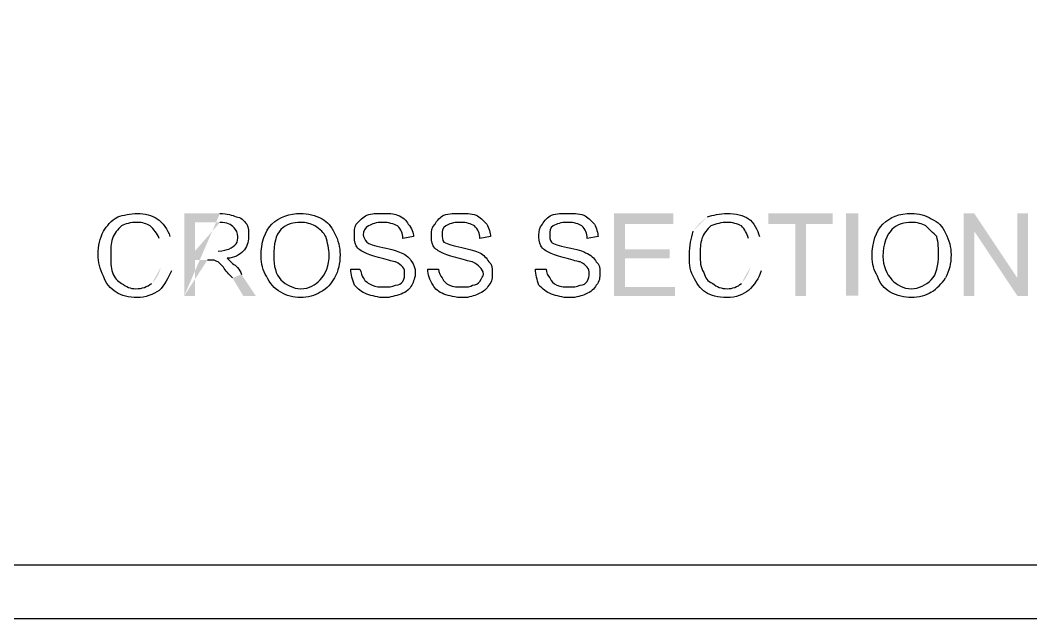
# Model space of a CAD drawing. Header units: feet. Extents: x -88.4 to -52.7, y -30 to -2.4.
# Drawn here: x -56.718 to -55.777, y -11.712 to -11.155 of the extents above; entities that cross this region are included whole.
import ezdxf

# ---------------------------------------------------------------- set-up
doc = ezdxf.new("R2010")
doc.units = ezdxf.units.FT
doc.header["$LTSCALE"] = 0.3
doc.header["$MEASUREMENT"] = 0
doc.layers.add('PDF_Geometry', color=7, linetype='Continuous')
doc.layers.add('PDF_Solid Fills', color=7, linetype='Continuous')

msp = doc.modelspace()

# ---------------------------------------------------------------- hatches: boundary and pattern name
at = {"layer": 'PDF_Solid Fills', "transparency": 33554559}
h = msp.add_hatch(color=256, dxfattribs=at)
h.paths.add_polyline_path([(-56.56494, -11.41155), (-56.56494, -11.33478), (-56.5316, -11.33478)], flags=0)
h.paths.add_polyline_path([(-56.5116, -11.39155), (-56.49827, -11.41155), (-56.50994, -11.41155), (-56.51994, -11.39489)], flags=0)
h.paths.add_polyline_path([(-56.54327, -11.37822), (-56.55494, -11.37822), (-56.55494, -11.41155), (-56.56494, -11.41155)], flags=0)
h.paths.add_polyline_path([(-56.55494, -11.36989), (-56.53327, -11.36989)], flags=0)
h.paths.add_polyline_path([(-56.5316, -11.34312), (-56.55494, -11.34312), (-56.55494, -11.36989)], flags=0)
for points in [[(-56.16462, -11.41155), (-56.16462, -11.33478), (-56.10962, -11.33478), (-56.10962, -11.34478), (-56.15462, -11.34478), (-56.15462, -11.36812), (-56.11296, -11.36812), (-56.11296, -11.37655), (-56.15462, -11.37655), (-56.15462, -11.40322), (-56.10796, -11.40322), (-56.10796, -11.41155)], [(-55.99608, -11.41155), (-55.99608, -11.34478), (-56.02108, -11.34478), (-56.02108, -11.33478), (-55.96108, -11.33478), (-55.96108, -11.34478), (-55.98608, -11.34478), (-55.98608, -11.41155)], [(-55.83931, -11.41155), (-55.83931, -11.33478), (-55.82931, -11.33478), (-55.78921, -11.39489), (-55.78921, -11.33478), (-55.77921, -11.33478), (-55.77921, -11.41155), (-55.78921, -11.41155), (-55.82931, -11.35145), (-55.82931, -11.41155)]]:
    msp.add_hatch(color=256, dxfattribs=at).paths.add_polyline_path(points)
h = msp.add_hatch(color=256, dxfattribs=at)
h.paths.add_polyline_path([(-56.03785, -11.38489), (-56.02775, -11.38822)], flags=0)
h.paths.add_polyline_path([(-56.07785, -11.33812, 0.09375), (-56.09119, -11.35145)], flags=0)
h.paths.add_polyline_path([(-56.02942, -11.35645), (-56.03952, -11.35812)], flags=0)
h.paths.add_polyline_path([(-56.04619, -11.39989, 0.13556), (-56.03785, -11.38489)], flags=0)
h = msp.add_hatch(color=256, dxfattribs=at)
h.paths.add_polyline_path([(-56.5866, -11.38489), (-56.5766, -11.38822)], flags=0)
h.paths.add_polyline_path([(-56.57827, -11.35645), (-56.58827, -11.35812)], flags=0)
h.paths.add_polyline_path([(-56.59494, -11.39989, 0.13556), (-56.5866, -11.38489)], flags=0)

# ---------------------------------------------------------------- linework, layer by layer
at = {"layer": 'PDF_Geometry', "lineweight": 25}
for points in [[(-54.98681, -2.69832), (-54.98681, -11.71207), (-67.9989, -11.71207), (-67.9989, -2.69832)], [(-57.93962, -9.75905), (-57.93962, -11.66197), (-55.03692, -11.66197), (-55.03692, -9.75905)]]:
    msp.add_lwpolyline(points, close=True, dxfattribs=at)
for points in [[(-56.3514, -11.35645), (-56.3614, -11.35812)], [(-56.27973, -11.35645), (-56.28973, -11.35812)], [(-56.17962, -11.35645), (-56.18962, -11.35812)], [(-56.40983, -11.38655), (-56.4015, -11.38655)], [(-56.33806, -11.38655), (-56.32806, -11.38655)], [(-56.23796, -11.38655), (-56.22796, -11.38655)]]:
    msp.add_lwpolyline(points, dxfattribs=at)
msp.add_lwpolyline([(-55.86931, -11.40822, 0.09375), (-55.85598, -11.39489)], format="xyb", dxfattribs=at)
for points in [[(-56.62671, -11.33812), (-56.62171, -11.33645), (-56.61504, -11.33478), (-56.60837, -11.33478)], [(-56.60837, -11.33478), (-56.60171, -11.33478), (-56.59494, -11.33645), (-56.58994, -11.33978)], [(-56.5316, -11.33478), (-56.52494, -11.33478), (-56.51994, -11.33645), (-56.5166, -11.33812)], [(-56.48317, -11.34478), (-56.4765, -11.33812), (-56.4665, -11.33478), (-56.4565, -11.33478)], [(-56.4565, -11.33478), (-56.44983, -11.33478), (-56.44317, -11.33645), (-56.4365, -11.33978)], [(-56.40483, -11.34478), (-56.4015, -11.34145), (-56.39817, -11.33812), (-56.39483, -11.33645)], [(-56.39483, -11.33645), (-56.38983, -11.33478), (-56.3865, -11.33478), (-56.37983, -11.33478)], [(-56.37983, -11.33478), (-56.37483, -11.33478), (-56.36973, -11.33478), (-56.3664, -11.33645)], [(-56.3664, -11.33645), (-56.3614, -11.33812), (-56.35806, -11.34145), (-56.3564, -11.34478)], [(-56.3314, -11.34478), (-56.32973, -11.34145), (-56.3264, -11.33812), (-56.32306, -11.33645)], [(-56.32306, -11.33645), (-56.31806, -11.33478), (-56.31306, -11.33478), (-56.30806, -11.33478)], [(-56.30806, -11.33478), (-56.30306, -11.33478), (-56.29806, -11.33478), (-56.29306, -11.33645)], [(-56.29306, -11.33645), (-56.28973, -11.33812), (-56.2864, -11.34145), (-56.28306, -11.34478)], [(-56.23129, -11.34478), (-56.22962, -11.34145), (-56.22629, -11.33812), (-56.22296, -11.33645)], [(-56.22296, -11.33645), (-56.21796, -11.33478), (-56.21296, -11.33478), (-56.20796, -11.33478)], [(-56.20796, -11.33478), (-56.20296, -11.33478), (-56.19796, -11.33478), (-56.19296, -11.33645)], [(-56.19296, -11.33645), (-56.18962, -11.33812), (-56.18629, -11.34145), (-56.18296, -11.34478)], [(-56.07785, -11.33812), (-56.07285, -11.33645), (-56.06619, -11.33478), (-56.05952, -11.33478)], [(-56.05952, -11.33478), (-56.05119, -11.33478), (-56.04452, -11.33645), (-56.03952, -11.33978)], [(-55.91431, -11.34478), (-55.90765, -11.33812), (-55.89931, -11.33478), (-55.88765, -11.33478)], [(-55.88765, -11.33478), (-55.88098, -11.33478), (-55.87431, -11.33645), (-55.86931, -11.33978)], [(-56.64004, -11.35145), (-56.63671, -11.34645), (-56.63337, -11.34145), (-56.62671, -11.33812)], [(-56.62337, -11.34645), (-56.62671, -11.34978), (-56.63004, -11.35312), (-56.63171, -11.35812)], [(-56.60837, -11.34312), (-56.61504, -11.34312), (-56.62004, -11.34478), (-56.62337, -11.34645)], [(-56.59671, -11.34645), (-56.60004, -11.34478), (-56.60337, -11.34312), (-56.60837, -11.34312)], [(-56.58827, -11.35812), (-56.58994, -11.35312), (-56.59327, -11.34978), (-56.59671, -11.34645)], [(-56.58994, -11.33978), (-56.58494, -11.34312), (-56.57994, -11.34978), (-56.57827, -11.35645)], [(-56.51827, -11.34812), (-56.5216, -11.34478), (-56.52494, -11.34312), (-56.5316, -11.34312)], [(-56.5166, -11.33812), (-56.5116, -11.33812), (-56.50994, -11.34145), (-56.5066, -11.34478)], [(-56.5066, -11.34478), (-56.50494, -11.34812), (-56.50494, -11.35145), (-56.50494, -11.35645)], [(-56.49327, -11.37489), (-56.49327, -11.36155), (-56.48994, -11.35145), (-56.48317, -11.34478)], [(-56.4565, -11.34312), (-56.46317, -11.34312), (-56.46983, -11.34478), (-56.47483, -11.34978)], [(-56.44317, -11.34645), (-56.4465, -11.34478), (-56.4515, -11.34312), (-56.4565, -11.34312)], [(-56.43317, -11.35645), (-56.43483, -11.35312), (-56.43817, -11.34978), (-56.44317, -11.34645)], [(-56.4365, -11.33978), (-56.4315, -11.34312), (-56.42817, -11.34645), (-56.42483, -11.35312)], [(-56.4065, -11.35478), (-56.4065, -11.35145), (-56.4065, -11.34812), (-56.40483, -11.34478)], [(-56.39317, -11.34645), (-56.3965, -11.34812), (-56.39817, -11.35145), (-56.39817, -11.35478)], [(-56.37983, -11.34312), (-56.3865, -11.34312), (-56.38983, -11.34478), (-56.39317, -11.34645)], [(-56.3664, -11.34645), (-56.36973, -11.34478), (-56.37483, -11.34312), (-56.37983, -11.34312)], [(-56.3614, -11.35812), (-56.3614, -11.35312), (-56.36306, -11.34978), (-56.3664, -11.34645)], [(-56.3564, -11.34478), (-56.35306, -11.34812), (-56.3514, -11.35312), (-56.3514, -11.35645)], [(-56.33473, -11.35478), (-56.33473, -11.35145), (-56.33473, -11.34812), (-56.3314, -11.34478)], [(-56.3214, -11.34645), (-56.32473, -11.34812), (-56.32473, -11.35145), (-56.32473, -11.35478)], [(-56.30806, -11.34312), (-56.31473, -11.34312), (-56.31806, -11.34478), (-56.3214, -11.34645)], [(-56.29473, -11.34645), (-56.29806, -11.34478), (-56.3014, -11.34312), (-56.30806, -11.34312)], [(-56.28973, -11.35812), (-56.28973, -11.35312), (-56.2914, -11.34978), (-56.29473, -11.34645)], [(-56.28306, -11.34478), (-56.2814, -11.34812), (-56.27973, -11.35312), (-56.27973, -11.35645)], [(-56.23462, -11.35478), (-56.23462, -11.35145), (-56.23462, -11.34812), (-56.23129, -11.34478)], [(-56.22129, -11.34645), (-56.22462, -11.34812), (-56.22462, -11.35145), (-56.22462, -11.35478)], [(-56.20796, -11.34312), (-56.21462, -11.34312), (-56.21796, -11.34478), (-56.22129, -11.34645)], [(-56.19462, -11.34645), (-56.19796, -11.34478), (-56.20129, -11.34312), (-56.20796, -11.34312)], [(-56.18962, -11.35812), (-56.18962, -11.35312), (-56.19129, -11.34978), (-56.19462, -11.34645)], [(-56.18296, -11.34478), (-56.18129, -11.34812), (-56.17962, -11.35312), (-56.17962, -11.35645)], [(-56.07452, -11.34645), (-56.07785, -11.34978), (-56.08119, -11.35312), (-56.08285, -11.35812)], [(-56.05952, -11.34312), (-56.06452, -11.34312), (-56.06952, -11.34478), (-56.07452, -11.34645)], [(-56.04619, -11.34645), (-56.04952, -11.34478), (-56.05452, -11.34312), (-56.05952, -11.34312)], [(-56.03952, -11.35812), (-56.04119, -11.35312), (-56.04285, -11.34978), (-56.04619, -11.34645)], [(-56.03952, -11.33978), (-56.03442, -11.34312), (-56.03108, -11.34978), (-56.02942, -11.35645)], [(-55.92442, -11.37489), (-55.92442, -11.36155), (-55.92098, -11.35145), (-55.91431, -11.34478)], [(-55.88765, -11.34312), (-55.89431, -11.34312), (-55.90098, -11.34478), (-55.90598, -11.34978)], [(-55.87431, -11.34645), (-55.87765, -11.34478), (-55.88265, -11.34312), (-55.88765, -11.34312)], [(-55.86431, -11.35645), (-55.86765, -11.35312), (-55.87098, -11.34978), (-55.87431, -11.34645)], [(-55.86931, -11.33978), (-55.86265, -11.34312), (-55.85931, -11.34645), (-55.85598, -11.35312)], [(-56.64504, -11.37322), (-56.64504, -11.36489), (-56.64337, -11.35812), (-56.64004, -11.35145)], [(-56.51494, -11.35645), (-56.51494, -11.35312), (-56.5166, -11.34978), (-56.51827, -11.34812)], [(-56.5166, -11.36322), (-56.51494, -11.36155), (-56.51494, -11.35812), (-56.51494, -11.35645)], [(-56.50494, -11.35645), (-56.50494, -11.36155), (-56.5066, -11.36655), (-56.50994, -11.36989)], [(-56.47483, -11.34978), (-56.47983, -11.35478), (-56.4815, -11.36322), (-56.4815, -11.37489)], [(-56.42983, -11.37322), (-56.42983, -11.36822), (-56.4315, -11.36155), (-56.43317, -11.35645)], [(-56.42483, -11.35312), (-56.4215, -11.35989), (-56.41983, -11.36655), (-56.41983, -11.37322)], [(-56.40483, -11.36489), (-56.4065, -11.36155), (-56.4065, -11.35812), (-56.4065, -11.35478)], [(-56.39817, -11.35478), (-56.39817, -11.35645), (-56.3965, -11.35989), (-56.39483, -11.36155)], [(-56.33306, -11.36489), (-56.33473, -11.36155), (-56.33473, -11.35812), (-56.33473, -11.35478)], [(-56.32473, -11.35478), (-56.32473, -11.35645), (-56.32473, -11.35989), (-56.32306, -11.36155)], [(-56.23296, -11.36489), (-56.23462, -11.36155), (-56.23462, -11.35812), (-56.23462, -11.35478)], [(-56.22462, -11.35478), (-56.22462, -11.35645), (-56.22462, -11.35989), (-56.22296, -11.36155)], [(-56.09452, -11.37322), (-56.09452, -11.36489), (-56.09285, -11.35812), (-56.09119, -11.35145)], [(-55.90598, -11.34978), (-55.91098, -11.35478), (-55.91431, -11.36322), (-55.91431, -11.37489)], [(-55.86265, -11.37322), (-55.86265, -11.36822), (-55.86265, -11.36155), (-55.86431, -11.35645)], [(-55.85598, -11.35312), (-55.85265, -11.35989), (-55.85098, -11.36655), (-55.85098, -11.37322)], [(-56.63171, -11.35812), (-56.63337, -11.36322), (-56.63337, -11.36822), (-56.63337, -11.37322)], [(-56.52327, -11.36822), (-56.51994, -11.36655), (-56.51827, -11.36489), (-56.5166, -11.36322)], [(-56.3965, -11.37155), (-56.39983, -11.36989), (-56.40317, -11.36822), (-56.40483, -11.36489)], [(-56.39483, -11.36155), (-56.39317, -11.36322), (-56.38817, -11.36489), (-56.37983, -11.36655)], [(-56.32473, -11.37155), (-56.32806, -11.36989), (-56.3314, -11.36822), (-56.33306, -11.36489)], [(-56.32306, -11.36155), (-56.31973, -11.36322), (-56.31473, -11.36489), (-56.3064, -11.36655)], [(-56.22462, -11.37155), (-56.22796, -11.36989), (-56.23129, -11.36822), (-56.23296, -11.36489)], [(-56.22296, -11.36155), (-56.22129, -11.36322), (-56.21629, -11.36489), (-56.20796, -11.36655)], [(-56.08285, -11.35812), (-56.08452, -11.36322), (-56.08452, -11.36822), (-56.08452, -11.37322)], [(-56.64004, -11.39322), (-56.64337, -11.38655), (-56.64504, -11.37989), (-56.64504, -11.37322)], [(-56.63337, -11.37322), (-56.63337, -11.37989), (-56.63337, -11.38489), (-56.63171, -11.38989)], [(-56.53327, -11.36989), (-56.52827, -11.36989), (-56.52494, -11.36822), (-56.52327, -11.36822)], [(-56.50994, -11.36989), (-56.51327, -11.37322), (-56.51827, -11.37655), (-56.52494, -11.37655)], [(-56.48827, -11.39322), (-56.4916, -11.38822), (-56.49327, -11.38155), (-56.49327, -11.37489)], [(-56.4815, -11.37489), (-56.4815, -11.38322), (-56.47983, -11.39155), (-56.47483, -11.39655)], [(-56.43817, -11.39655), (-56.43317, -11.39155), (-56.42983, -11.38322), (-56.42983, -11.37322)], [(-56.41983, -11.37322), (-56.41983, -11.38155), (-56.4215, -11.38822), (-56.42483, -11.39489)], [(-56.3815, -11.37655), (-56.38817, -11.37489), (-56.39317, -11.37322), (-56.3965, -11.37155)], [(-56.37983, -11.36655), (-56.3714, -11.36822), (-56.3664, -11.36989), (-56.36306, -11.37155)], [(-56.36306, -11.37155), (-56.35806, -11.37322), (-56.35473, -11.37655), (-56.35306, -11.37989)], [(-56.30973, -11.37655), (-56.3164, -11.37489), (-56.3214, -11.37322), (-56.32473, -11.37155)], [(-56.3064, -11.36655), (-56.29973, -11.36822), (-56.29306, -11.36989), (-56.28973, -11.37155)], [(-56.28973, -11.37155), (-56.2864, -11.37322), (-56.28306, -11.37655), (-56.2814, -11.37989)], [(-56.20962, -11.37655), (-56.21629, -11.37489), (-56.22129, -11.37322), (-56.22462, -11.37155)], [(-56.20796, -11.36655), (-56.19962, -11.36822), (-56.19296, -11.36989), (-56.19129, -11.37155)], [(-56.19129, -11.37155), (-56.18629, -11.37322), (-56.18296, -11.37655), (-56.18129, -11.37989)], [(-56.09119, -11.39322), (-56.09452, -11.38655), (-56.09452, -11.37989), (-56.09452, -11.37322)], [(-56.08452, -11.37322), (-56.08452, -11.37989), (-56.08452, -11.38489), (-56.08119, -11.38989)], [(-55.91931, -11.39322), (-55.92265, -11.38822), (-55.92442, -11.38155), (-55.92442, -11.37489)], [(-55.91431, -11.37489), (-55.91431, -11.38322), (-55.91098, -11.39155), (-55.90598, -11.39655)], [(-55.86931, -11.39655), (-55.86431, -11.39155), (-55.86265, -11.38322), (-55.86265, -11.37322)], [(-55.85098, -11.37322), (-55.85098, -11.38155), (-55.85265, -11.38822), (-55.85598, -11.39489)], [(-56.53827, -11.37822), (-56.53827, -11.37822), (-56.53994, -11.37822), (-56.54327, -11.37822)], [(-56.53327, -11.37989), (-56.53494, -11.37989), (-56.5366, -11.37822), (-56.53827, -11.37822)], [(-56.52827, -11.38489), (-56.52994, -11.38322), (-56.5316, -11.38155), (-56.53327, -11.37989)], [(-56.52494, -11.37655), (-56.52327, -11.37822), (-56.5216, -11.37989), (-56.51994, -11.38155)], [(-56.51994, -11.38155), (-56.5166, -11.38322), (-56.51327, -11.38655), (-56.5116, -11.39155)], [(-56.36806, -11.37989), (-56.36973, -11.37989), (-56.37483, -11.37822), (-56.3815, -11.37655)], [(-56.3614, -11.38489), (-56.36306, -11.38322), (-56.36473, -11.38155), (-56.36806, -11.37989)], [(-56.35306, -11.37989), (-56.3514, -11.38155), (-56.34973, -11.38655), (-56.34973, -11.38989)], [(-56.2964, -11.37989), (-56.29806, -11.37989), (-56.30306, -11.37822), (-56.30973, -11.37655)], [(-56.28973, -11.38489), (-56.2914, -11.38322), (-56.29306, -11.38155), (-56.2964, -11.37989)], [(-56.2814, -11.37989), (-56.27806, -11.38155), (-56.27806, -11.38655), (-56.27806, -11.38989)], [(-56.19629, -11.37989), (-56.19796, -11.37989), (-56.20296, -11.37822), (-56.20962, -11.37655)], [(-56.18962, -11.38489), (-56.19129, -11.38322), (-56.19296, -11.38155), (-56.19629, -11.37989)], [(-56.18129, -11.37989), (-56.17796, -11.38155), (-56.17796, -11.38655), (-56.17796, -11.38989)], [(-56.62837, -11.40822), (-56.63337, -11.40489), (-56.63837, -11.39989), (-56.64004, -11.39322)], [(-56.63171, -11.38989), (-56.63004, -11.39489), (-56.62671, -11.39822), (-56.62337, -11.39989)], [(-56.5766, -11.38822), (-56.57994, -11.39489), (-56.58327, -11.40155), (-56.58827, -11.40655)], [(-56.51994, -11.39489), (-56.52327, -11.39155), (-56.5266, -11.38822), (-56.52827, -11.38489)], [(-56.47483, -11.40822), (-56.4815, -11.40489), (-56.48494, -11.39989), (-56.48827, -11.39322)], [(-56.4065, -11.40155), (-56.40817, -11.39655), (-56.40983, -11.39155), (-56.40983, -11.38655)], [(-56.4015, -11.38655), (-56.39983, -11.38989), (-56.39983, -11.39322), (-56.39817, -11.39489)], [(-56.35973, -11.39155), (-56.35973, -11.38822), (-56.35973, -11.38655), (-56.3614, -11.38489)], [(-56.3614, -11.39822), (-56.35973, -11.39489), (-56.35973, -11.39322), (-56.35973, -11.39155)], [(-56.34973, -11.38989), (-56.34973, -11.39489), (-56.3514, -11.39822), (-56.35306, -11.40155)], [(-56.33306, -11.40155), (-56.3364, -11.39655), (-56.33806, -11.39155), (-56.33806, -11.38655)], [(-56.32806, -11.38655), (-56.32806, -11.38989), (-56.3264, -11.39322), (-56.32473, -11.39489)], [(-56.2864, -11.39155), (-56.2864, -11.38822), (-56.28806, -11.38655), (-56.28973, -11.38489)], [(-56.28973, -11.39822), (-56.28806, -11.39489), (-56.2864, -11.39322), (-56.2864, -11.39155)], [(-56.27806, -11.38989), (-56.27806, -11.39489), (-56.27806, -11.39822), (-56.2814, -11.40155)], [(-56.23462, -11.40155), (-56.23629, -11.39655), (-56.23796, -11.39155), (-56.23796, -11.38655)], [(-56.22796, -11.38655), (-56.22796, -11.38989), (-56.22629, -11.39322), (-56.22462, -11.39489)], [(-56.18796, -11.39155), (-56.18796, -11.38822), (-56.18796, -11.38655), (-56.18962, -11.38489)], [(-56.18962, -11.39822), (-56.18796, -11.39489), (-56.18796, -11.39322), (-56.18796, -11.39155)], [(-56.17796, -11.38989), (-56.17796, -11.39489), (-56.17796, -11.39822), (-56.18129, -11.40155)], [(-56.07952, -11.40822), (-56.08452, -11.40489), (-56.08785, -11.39989), (-56.09119, -11.39322)], [(-56.08119, -11.38989), (-56.07952, -11.39489), (-56.07785, -11.39822), (-56.07285, -11.39989)], [(-56.02775, -11.38822), (-56.02942, -11.39489), (-56.03442, -11.40155), (-56.03952, -11.40655)], [(-55.90765, -11.40822), (-55.91265, -11.40489), (-55.91765, -11.39989), (-55.91931, -11.39322)], [(-56.62337, -11.39989), (-56.61837, -11.40322), (-56.61504, -11.40489), (-56.61004, -11.40489)], [(-56.61004, -11.40489), (-56.60337, -11.40489), (-56.60004, -11.40322), (-56.59494, -11.39989)], [(-56.47483, -11.39655), (-56.46983, -11.40155), (-56.46317, -11.40489), (-56.4565, -11.40489)], [(-56.4565, -11.40489), (-56.44817, -11.40489), (-56.44317, -11.40155), (-56.43817, -11.39655)], [(-56.42483, -11.39489), (-56.42817, -11.39989), (-56.4315, -11.40489), (-56.43817, -11.40822)], [(-56.39483, -11.40989), (-56.39983, -11.40822), (-56.40317, -11.40489), (-56.4065, -11.40155)], [(-56.39817, -11.39489), (-56.3965, -11.39822), (-56.39317, -11.39989), (-56.38983, -11.40155)], [(-56.38983, -11.40155), (-56.3865, -11.40322), (-56.38317, -11.40322), (-56.37817, -11.40322)], [(-56.37817, -11.40322), (-56.37483, -11.40322), (-56.3714, -11.40322), (-56.36806, -11.40155)], [(-56.36806, -11.40155), (-56.36473, -11.40155), (-56.36306, -11.39989), (-56.3614, -11.39822)], [(-56.35306, -11.40155), (-56.35473, -11.40489), (-56.35806, -11.40822), (-56.36306, -11.40989)], [(-56.32306, -11.40989), (-56.32806, -11.40822), (-56.3314, -11.40489), (-56.33306, -11.40155)], [(-56.32473, -11.39489), (-56.32306, -11.39822), (-56.3214, -11.39989), (-56.31806, -11.40155)], [(-56.31806, -11.40155), (-56.31473, -11.40322), (-56.30973, -11.40322), (-56.3064, -11.40322)], [(-56.3064, -11.40322), (-56.3014, -11.40322), (-56.29806, -11.40322), (-56.2964, -11.40155)], [(-56.2964, -11.40155), (-56.29306, -11.40155), (-56.2914, -11.39989), (-56.28973, -11.39822)], [(-56.2814, -11.40155), (-56.28306, -11.40489), (-56.2864, -11.40822), (-56.2914, -11.40989)], [(-56.22296, -11.40989), (-56.22796, -11.40822), (-56.23129, -11.40489), (-56.23462, -11.40155)], [(-56.22462, -11.39489), (-56.22296, -11.39822), (-56.22129, -11.39989), (-56.21796, -11.40155)], [(-56.21796, -11.40155), (-56.21462, -11.40322), (-56.20962, -11.40322), (-56.20629, -11.40322)], [(-56.20629, -11.40322), (-56.20296, -11.40322), (-56.19962, -11.40322), (-56.19629, -11.40155)], [(-56.19629, -11.40155), (-56.19296, -11.40155), (-56.19129, -11.39989), (-56.18962, -11.39822)], [(-56.18129, -11.40155), (-56.18296, -11.40489), (-56.18629, -11.40822), (-56.19129, -11.40989)], [(-56.07285, -11.39989), (-56.06952, -11.40322), (-56.06452, -11.40489), (-56.05952, -11.40489)], [(-56.05952, -11.40489), (-56.05452, -11.40489), (-56.04952, -11.40322), (-56.04619, -11.39989)], [(-55.90598, -11.39655), (-55.90098, -11.40155), (-55.89598, -11.40489), (-55.88765, -11.40489)], [(-55.88765, -11.40489), (-55.88098, -11.40489), (-55.87431, -11.40155), (-55.86931, -11.39655)], [(-56.60837, -11.41322), (-56.61671, -11.41322), (-56.62337, -11.41155), (-56.62837, -11.40822)], [(-56.58827, -11.40655), (-56.59327, -11.40989), (-56.60171, -11.41322), (-56.60837, -11.41322)], [(-56.4565, -11.41322), (-56.46317, -11.41322), (-56.46983, -11.41155), (-56.47483, -11.40822)], [(-56.43817, -11.40822), (-56.44317, -11.41155), (-56.44983, -11.41322), (-56.4565, -11.41322)], [(-56.37817, -11.41322), (-56.38483, -11.41322), (-56.38983, -11.41155), (-56.39483, -11.40989)], [(-56.36306, -11.40989), (-56.36806, -11.41155), (-56.37317, -11.41322), (-56.37817, -11.41322)], [(-56.30473, -11.41322), (-56.31306, -11.41322), (-56.31806, -11.41155), (-56.32306, -11.40989)], [(-56.2914, -11.40989), (-56.29473, -11.41155), (-56.29973, -11.41322), (-56.30473, -11.41322)], [(-56.20629, -11.41322), (-56.21296, -11.41322), (-56.21796, -11.41155), (-56.22296, -11.40989)], [(-56.19129, -11.40989), (-56.19462, -11.41155), (-56.19962, -11.41322), (-56.20629, -11.41322)], [(-56.05952, -11.41322), (-56.06785, -11.41322), (-56.07452, -11.41155), (-56.07952, -11.40822)], [(-56.03952, -11.40655), (-56.04452, -11.40989), (-56.05119, -11.41322), (-56.05952, -11.41322)], [(-55.88765, -11.41322), (-55.89431, -11.41322), (-55.90098, -11.41155), (-55.90765, -11.40822)], [(-55.86931, -11.40822), (-55.87431, -11.41155), (-55.88098, -11.41322), (-55.88765, -11.41322)]]:
    msp.add_open_spline(points, degree=3, dxfattribs=at)
at = {"layer": 'PDF_Solid Fills', "lineweight": 25, "transparency": 33554559}
msp.add_solid([(-55.9489, -11.41145), (-55.9489, -11.33478), (-55.93723, -11.41145), (-55.93723, -11.33478)], dxfattribs=at)

doc.saveas('drawing.dxf')
